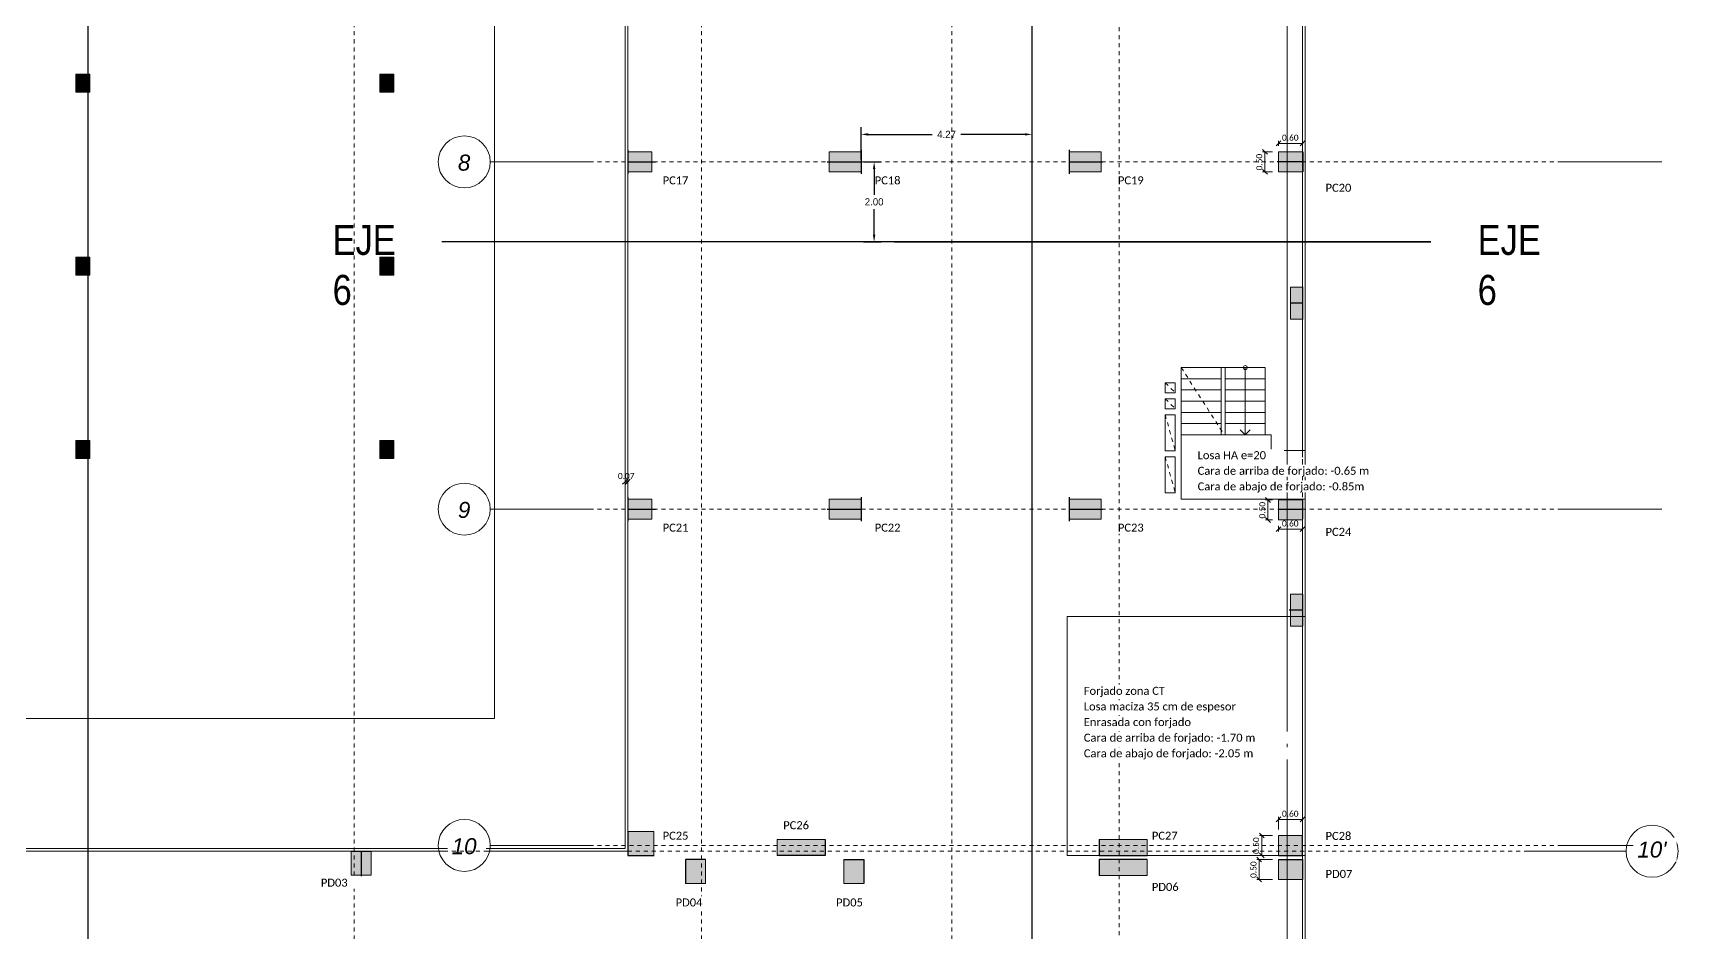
# Model space of a CAD drawing. Header units: millimetres. Extents: x -65 to 53, y -59 to 44.
# Drawn here: x 11.46 to 52.58, y -29.59 to -7.12 of the extents above; entities that cross this region are included whole.
import ezdxf

# ---------------------------------------------------------------- set-up
doc = ezdxf.new("R2010")
doc.units = ezdxf.units.MM
doc.linetypes.add('Trazo general', pattern=[0.001875, 0.00125, -0.000625])
for name, color, linetype, lineweight, true_color in [('0-AR-TXT-1', 5, 'Continuous', 5, 0x0000ff), ('0-AR-TXT-2', 1, 'Continuous', 5, 0xff0000), ('00-AUX-3', 7, 'Continuous', 25, 0xff8000), ('00-AUX-5', 5, 'Trazo general', 5, 0x0000ff), ('1-AR-PILARES-1', 7, 'Continuous', 5, 0xc0c0c0), ('CS-COTAS-2', 7, 'Continuous', 5, 0x544282), ('REJILLA-1', 7, 'Continuous', 5, 0x008080), ('REJILLA-2', 7, 'Trazo general', 5, 0x008080)]:
    doc.layers.add(name, color=color, linetype=linetype, lineweight=lineweight, true_color=true_color)
for name, color, linetype, lineweight in [('0-AUX', 7, 'Continuous', 5), ('00-AUX-1', 7, 'Trazo general', 5), ('00-AUX-2', 7, 'Continuous', 5), ('1-AR-ESCALERA', 7, 'Continuous', 5), ('1-AR-PILARES', 7, 'Continuous', 5), ('1-AR-VISTA', 7, 'Continuous', 5), ('CS-COTAS-100', 7, 'Continuous', 5)]:
    doc.layers.add(name, color=color, linetype=linetype, lineweight=lineweight)
doc.layers.add('EJES DE REPLANTEO', color=30, linetype='Continuous')
doc.styles.add('Arial_I', font='ariali.ttf', dxfattribs={"height": 0.4})
doc.styles.add('Calibri', font='calibri.ttf', dxfattribs={"height": 0.2})
doc.styles.add('Calibri_1', font='calibri.ttf', dxfattribs={"height": 0.15})
doc.styles.add('FS_Technic', font='technic_.ttf', dxfattribs={"height": 2.5})
doc.dimstyles.new('AIC_replanteo', dxfattribs={"dimscale": 0.3048, "dimtxt": 0.176602, "dimasz": 0.393701, "dimexe": 0.19685, "dimexo": 0.492126, "dimgap": 0.032808, "dimtad": 1, "dimrnd": 0.01, "dimzin": 0, "dimdsep": 46, "dimtxsty": 'Calibri_1', "dimblk1": 'OBLIQUE', "dimblk2": 'OBLIQUE', "dimsah": 1, "dimcen": 0.09, "dimazin": 0, "dimtfac": 1, "dimtdec": 4, "dimtix": 1, "dimtmove": 0, "dimatfit": 3, "dimfxl": 1, "dimtvp": 1, "dimtolj": 1, "dimtzin": 0, "dimarcsym": 2})
doc.dimstyles.get("Standard").update_dxf_attribs({"dimtxt": 0.18, "dimasz": 0.18, "dimexe": 0.18, "dimexo": 0.0625, "dimgap": 0.09, "dimtad": 0, "dimtih": 1, "dimtoh": 1, "dimdec": 4, "dimzin": 0, "dimdsep": 46, "dimtxsty": 'Standard', "dimcen": 0.09, "dimadec": 0, "dimazin": 0, "dimtfac": 1, "dimtdec": 4, "dimtofl": 0, "dimtmove": 0, "dimatfit": 3, "dimfxl": 1, "dimtolj": 1, "dimtzin": 0, "dimarcsym": 0})

# ---------------------------------------------------------------- blocks, each defined once
blk = doc.blocks.new('Rejilla - Extremo de rejilla-3554-Semi-sotano - forjado 02- STR')
at = {"layer": '0-AUX'}
blk.add_circle((0, 0), 0.0065, dxfattribs=at)
blk = doc.blocks.new('DIMBLOCK64-Semi-sotano - forjado 02- STR')
at = {"layer": 'CS-COTAS-100', "color": 187, "lineweight": 15, "true_color": 0x544282, "transparency": 16777216}
for p, q in [((42.59, -9.879), (42.65, -9.819)), ((43.19, -9.879), (43.25, -9.819)), ((42.59, -9.879), (42.53, -9.939)), ((43.19, -9.879), (43.13, -9.939))]:
    blk.add_line(p, q, dxfattribs=at)
at = {"layer": 'CS-COTAS-100', "color": 187, "true_color": 0x544282, "transparency": 16777216}
for p, q in [((42.59, -9.879), (42.59, -9.819)), ((43.19, -9.879), (43.19, -9.819)), ((42.59, -9.879), (43.19, -9.879)), ((42.59, -9.879), (42.59, -9.942)), ((43.19, -9.879), (43.19, -9.942))]:
    blk.add_line(p, q, dxfattribs=at)
at = {"layer": 'CS-COTAS-100', "color": 0, "transparency": 16777216, "insert": (42.677, -9.661), "char_height": 0.15, "width": 0.5107, "attachment_point": 1, "line_spacing_factor": 1.158048, "style": 'Calibri_1'}
blk.add_mtext('0.60', dxfattribs=at)
blk = doc.blocks.new('_Oblique')
at = {"color": 0, "linetype": 'ByBlock', "lineweight": -2}
blk.add_line((-0.5, -0.5), (0.5, 0.5), dxfattribs=at)
blk = doc.blocks.new('DIMBLOCK65-Semi-sotano - forjado 02- STR')
at = {"layer": 'CS-COTAS-100', "color": 187, "lineweight": 15, "true_color": 0x544282, "transparency": 16777216}
for p, q in [((42.252, -10.092), (42.192, -10.032)), ((42.252, -10.092), (42.312, -10.152)), ((42.252, -10.592), (42.192, -10.532)), ((42.252, -10.592), (42.312, -10.652))]:
    blk.add_line(p, q, dxfattribs=at)
at = {"layer": 'CS-COTAS-100', "color": 187, "true_color": 0x544282, "transparency": 16777216}
for p, q in [((42.252, -10.092), (42.192, -10.092)), ((42.252, -10.592), (42.252, -10.092)), ((42.252, -10.092), (42.44, -10.092)), ((42.252, -10.592), (42.192, -10.592)), ((42.252, -10.592), (42.44, -10.592))]:
    blk.add_line(p, q, dxfattribs=at)
at = {"layer": 'CS-COTAS-100', "color": 0, "transparency": 16777216, "insert": (42.034, -10.555), "char_height": 0.15, "width": 0.5107, "attachment_point": 1, "rotation": 90, "line_spacing_factor": 1.158048, "style": 'Calibri_1'}
blk.add_mtext('0.50', dxfattribs=at)
blk = doc.blocks.new('DIMBLOCK68-Semi-sotano - forjado 02- STR')
at = {"layer": 'CS-COTAS-100', "color": 187, "lineweight": 15, "true_color": 0x544282, "transparency": 16777216}
for p, q in [((26.26, -18.336), (26.2, -18.396)), ((26.26, -18.336), (26.32, -18.276)), ((26.33, -18.336), (26.27, -18.396)), ((26.33, -18.336), (26.39, -18.276))]:
    blk.add_line(p, q, dxfattribs=at)
at = {"layer": 'CS-COTAS-100', "color": 187, "true_color": 0x544282, "transparency": 16777216}
for p, q in [((26.26, -18.336), (26.26, -18.276)), ((26.26, -18.336), (26.33, -18.336)), ((26.26, -18.336), (26.26, -18.401)), ((26.33, -18.336), (26.33, -18.276)), ((26.33, -18.336), (26.33, -18.622))]:
    blk.add_line(p, q, dxfattribs=at)
at = {"layer": 'CS-COTAS-100', "color": 0, "transparency": 16777216, "insert": (26.082, -18.118), "char_height": 0.15, "width": 0.5107, "attachment_point": 1, "line_spacing_factor": 1.158048, "style": 'Calibri_1'}
blk.add_mtext('0.07', dxfattribs=at)
blk = doc.blocks.new('DIMBLOCK69-Semi-sotano - forjado 02- STR')
at = {"layer": 'CS-COTAS-100', "color": 187, "lineweight": 15, "true_color": 0x544282, "transparency": 16777216}
for p, q in [((42.59, -19.523), (42.53, -19.583)), ((42.59, -19.523), (42.65, -19.463)), ((43.19, -19.523), (43.13, -19.583)), ((43.19, -19.523), (43.25, -19.463))]:
    blk.add_line(p, q, dxfattribs=at)
at = {"layer": 'CS-COTAS-100', "color": 187, "true_color": 0x544282, "transparency": 16777216}
for p, q in [((42.59, -19.523), (42.59, -19.442)), ((42.59, -19.523), (43.19, -19.523)), ((42.59, -19.523), (42.59, -19.583)), ((43.19, -19.523), (43.19, -19.463)), ((43.19, -19.523), (43.19, -19.588))]:
    blk.add_line(p, q, dxfattribs=at)
at = {"layer": 'CS-COTAS-100', "color": 0, "transparency": 16777216, "insert": (42.677, -19.305), "char_height": 0.15, "width": 0.5107, "attachment_point": 1, "line_spacing_factor": 1.158048, "style": 'Calibri_1'}
blk.add_mtext('0.60', dxfattribs=at)
blk = doc.blocks.new('DIMBLOCK70-Semi-sotano - forjado 02- STR')
at = {"layer": 'CS-COTAS-100', "color": 187, "lineweight": 15, "true_color": 0x544282, "transparency": 16777216}
for p, q in [((42.328, -18.792), (42.268, -18.732)), ((42.328, -18.792), (42.388, -18.852)), ((42.328, -19.292), (42.268, -19.232)), ((42.328, -19.292), (42.388, -19.352))]:
    blk.add_line(p, q, dxfattribs=at)
at = {"layer": 'CS-COTAS-100', "color": 187, "true_color": 0x544282, "transparency": 16777216}
for p, q in [((42.328, -18.792), (42.268, -18.792)), ((42.328, -18.792), (42.328, -19.292)), ((42.328, -18.792), (42.44, -18.792)), ((42.328, -19.292), (42.268, -19.292)), ((42.328, -19.292), (42.44, -19.292))]:
    blk.add_line(p, q, dxfattribs=at)
at = {"layer": 'CS-COTAS-100', "color": 0, "transparency": 16777216, "insert": (42.11, -19.255), "char_height": 0.15, "width": 0.5107, "attachment_point": 1, "rotation": 90, "line_spacing_factor": 1.158048, "style": 'Calibri_1'}
blk.add_mtext('0.50', dxfattribs=at)
blk = doc.blocks.new('DIMBLOCK71-Semi-sotano - forjado 02- STR')
at = {"layer": 'CS-COTAS-100', "color": 187, "lineweight": 15, "true_color": 0x544282, "transparency": 16777216}
for p, q in [((42.59, -26.776), (42.65, -26.716)), ((43.19, -26.776), (43.25, -26.716)), ((42.59, -26.776), (42.53, -26.836)), ((43.19, -26.776), (43.13, -26.836))]:
    blk.add_line(p, q, dxfattribs=at)
at = {"layer": 'CS-COTAS-100', "color": 187, "true_color": 0x544282, "transparency": 16777216}
for p, q in [((42.59, -26.776), (42.59, -26.716)), ((43.19, -26.776), (43.19, -26.716)), ((42.59, -26.776), (43.19, -26.776)), ((42.59, -26.776), (42.59, -27.027)), ((43.19, -26.776), (43.19, -26.842))]:
    blk.add_line(p, q, dxfattribs=at)
at = {"layer": 'CS-COTAS-100', "color": 0, "transparency": 16777216, "insert": (42.677, -26.559), "char_height": 0.15, "width": 0.5107, "attachment_point": 1, "line_spacing_factor": 1.158048, "style": 'Calibri_1'}
blk.add_mtext('0.60', dxfattribs=at)
blk = doc.blocks.new('DIMBLOCK72-Semi-sotano - forjado 02- STR')
at = {"layer": 'CS-COTAS-100', "color": 187, "lineweight": 15, "true_color": 0x544282, "transparency": 16777216}
for p, q in [((42.174, -27.177), (42.114, -27.117)), ((42.174, -27.177), (42.234, -27.237)), ((42.174, -27.677), (42.114, -27.617)), ((42.174, -27.677), (42.234, -27.737))]:
    blk.add_line(p, q, dxfattribs=at)
at = {"layer": 'CS-COTAS-100', "color": 187, "true_color": 0x544282, "transparency": 16777216}
for p, q in [((42.174, -27.177), (42.114, -27.177)), ((42.174, -27.177), (42.174, -27.677)), ((42.174, -27.177), (42.44, -27.177)), ((42.174, -27.677), (42.114, -27.677)), ((42.174, -27.677), (42.44, -27.677))]:
    blk.add_line(p, q, dxfattribs=at)
at = {"layer": 'CS-COTAS-100', "color": 0, "transparency": 16777216, "insert": (41.956, -27.64), "char_height": 0.15, "width": 0.5107, "attachment_point": 1, "rotation": 90, "line_spacing_factor": 1.158048, "style": 'Calibri_1'}
blk.add_mtext('0.50', dxfattribs=at)
blk = doc.blocks.new('DIMBLOCK75-Semi-sotano - forjado 02- STR')
at = {"layer": 'CS-COTAS-100', "color": 187, "lineweight": 15, "true_color": 0x544282, "transparency": 16777216}
for p, q in [((42.107, -27.777), (42.047, -27.717)), ((42.107, -27.777), (42.167, -27.837)), ((42.107, -28.277), (42.047, -28.217)), ((42.107, -28.277), (42.167, -28.337))]:
    blk.add_line(p, q, dxfattribs=at)
at = {"layer": 'CS-COTAS-100', "color": 187, "true_color": 0x544282, "transparency": 16777216}
for p, q in [((42.107, -27.777), (42.047, -27.777)), ((42.107, -27.777), (42.107, -28.277)), ((42.107, -27.777), (42.44, -27.777)), ((42.107, -28.277), (42.047, -28.277)), ((42.107, -28.277), (42.44, -28.277))]:
    blk.add_line(p, q, dxfattribs=at)
at = {"layer": 'CS-COTAS-100', "color": 0, "transparency": 16777216, "insert": (41.89, -28.24), "char_height": 0.15, "width": 0.5107, "attachment_point": 1, "rotation": 90, "line_spacing_factor": 1.158048, "style": 'Calibri_1'}
blk.add_mtext('0.50', dxfattribs=at)
blk = doc.blocks.new('zw$7473')
at = {"layer": 'EJES DE REPLANTEO'}
for p, q in [((-6.648, -79.782), (-6.648, 15.611)), ((16.942, -79.782), (16.942, -26.497)), ((26.908, -37.17), (2.19, -37.17)), ((13.508, -37.17), (26.908, -37.17))]:
    blk.add_line(p, q, dxfattribs=at)
at = {"layer": 'EJES DE REPLANTEO', "char_height": 0.75, "width": 0.268, "attachment_point": 1, "style": 'FS_Technic'}
for insert in [(-0.537, -36.745), (28.079, -36.745)]:
    blk.add_mtext('EJE 6', dxfattribs=dict(at, insert=insert))
blk = doc.blocks.new('*D108')
at = {"color": 0, "lineweight": -2}
for p, q in [((32.16, -10.28), (32.16, -9.475)), ((32.34, -9.655), (33.936, -9.655)), ((36.252, -9.655), (34.656, -9.655)), ((36.432, -10.28), (36.432, -9.475))]:
    blk.add_line(p, q, dxfattribs=at)
at = {"color": 0}
for points in [[(32.34, -9.625), (32.34, -9.685), (32.16, -9.655)], [(36.252, -9.685), (36.252, -9.625), (36.432, -9.655)]]:
    blk.add_solid(points, dxfattribs=at)
at = {"layer": 'Defpoints', "color": 0}
for p in [(36.432, -9.655), (32.16, -10.342), (36.432, -10.342)]:
    blk.add_point(p, dxfattribs=at)
at = {"color": 0, "insert": (34.296, -9.655), "char_height": 0.18, "attachment_point": 5}
blk.add_mtext('\\A1;4.27', dxfattribs=at)
blk = doc.blocks.new('*D109')
at = {"color": 0, "lineweight": -2}
for p, q in [((32.223, -10.342), (32.665, -10.342)), ((32.485, -10.522), (32.485, -11.162)), ((32.485, -12.162), (32.485, -11.522)), ((32.223, -12.342), (32.665, -12.342))]:
    blk.add_line(p, q, dxfattribs=at)
at = {"color": 0}
for points in [[(32.515, -10.522), (32.455, -10.522), (32.485, -10.342)], [(32.455, -12.162), (32.515, -12.162), (32.485, -12.342)]]:
    blk.add_solid(points, dxfattribs=at)
at = {"layer": 'Defpoints', "color": 0}
for p in [(32.16, -10.342), (32.16, -12.342), (32.485, -12.342)]:
    blk.add_point(p, dxfattribs=at)
at = {"color": 0, "insert": (32.485, -11.342), "char_height": 0.18, "attachment_point": 5}
blk.add_mtext('\\A1;2.00', dxfattribs=at)

msp = doc.modelspace()

# ---------------------------------------------------------------- hatches: boundary and pattern name
at = {"layer": '1-AR-PILARES-1'}
for points in [[(12.885, -8.602), (12.885, -8.152), (12.535, -8.152), (12.535, -8.602)], [(20.485, -8.602), (20.485, -8.152), (20.135, -8.152), (20.135, -8.602)], [(26.33, -10.592), (26.93, -10.592), (26.93, -10.092), (26.33, -10.092)], [(32.16, -10.592), (32.16, -10.092), (31.36, -10.092), (31.36, -10.592)], [(37.36, -10.592), (38.16, -10.592), (38.16, -10.092), (37.36, -10.092)], [(42.59, -10.592), (43.19, -10.592), (43.19, -10.092), (42.59, -10.092)], [(12.535, -13.177), (12.885, -13.177), (12.885, -12.727), (12.535, -12.727)], [(20.135, -13.177), (20.485, -13.177), (20.485, -12.727), (20.135, -12.727)], [(42.89, -14.273), (43.19, -14.273), (43.19, -13.473), (42.89, -13.473)], [(12.535, -17.752), (12.885, -17.752), (12.885, -17.302), (12.535, -17.302)], [(20.135, -17.752), (20.485, -17.752), (20.485, -17.302), (20.135, -17.302)], [(26.93, -19.272), (26.93, -18.772), (26.33, -18.772), (26.33, -19.272)], [(32.16, -19.272), (32.16, -18.772), (31.36, -18.772), (31.36, -19.272)], [(37.36, -19.272), (38.16, -19.272), (38.16, -18.772), (37.36, -18.772)], [(42.59, -19.292), (43.19, -19.292), (43.19, -18.792), (42.59, -18.792)], [(42.89, -21.947), (43.19, -21.947), (43.19, -21.147), (42.89, -21.147)], [(26.33, -27.677), (26.98, -27.677), (26.98, -27.077), (26.33, -27.077)], [(31.26, -27.677), (31.26, -27.277), (30.06, -27.277), (30.06, -27.677)], [(39.31, -27.677), (39.31, -27.277), (38.11, -27.277), (38.11, -27.677), (38.458, -27.677)], [(42.59, -27.677), (43.19, -27.677), (43.19, -27.177), (42.59, -27.177)], [(19.42, -28.172), (19.92, -28.172), (19.92, -27.572), (19.42, -27.572)], [(28.27, -28.377), (28.27, -27.777), (27.77, -27.777), (27.77, -28.377), (28.125, -28.377)], [(32.225, -28.377), (32.225, -27.777), (31.725, -27.777), (31.725, -28.377)], [(39.31, -28.177), (39.31, -27.777), (38.11, -27.777), (38.11, -28.177), (38.458, -28.177)], [(42.59, -28.277), (43.19, -28.277), (43.19, -27.777), (42.59, -27.777)]]:
    msp.add_hatch(color=256, dxfattribs=at).paths.add_polyline_path(points)

# ---------------------------------------------------------------- linework, layer by layer
at = {"layer": '0-AUX'}
for p, q in [((41.76, -15.482), (41.76, -15.762)), ((41.76, -15.762), (41.76, -16.042)), ((41.76, -16.042), (41.76, -16.322)), ((41.76, -16.322), (41.76, -16.602)), ((41.76, -16.602), (41.76, -16.882)), ((41.76, -17.162), (41.635, -17.037)), ((41.76, -16.882), (41.76, -17.162)), ((41.76, -17.162), (41.885, -17.037))]:
    msp.add_line(p, q, dxfattribs=at)
msp.add_circle((41.76, -15.482), 0.05, dxfattribs=at)
at = {"layer": '00-AUX-1'}
for p, q in [((40.16, -15.482), (41.232, -17.162)), ((39.76, -15.862), (40.01, -16.112)), ((39.76, -16.262), (40.01, -16.512)), ((39.76, -16.662), (40.01, -17.562)), ((39.76, -17.712), (40.01, -18.612))]:
    msp.add_line(p, q, dxfattribs=at)
at = {"layer": '00-AUX-2'}
for p, q in [((43.26, 35.978), (43.26, -52.842)), ((42.81, 35.528), (42.81, -52.392)), ((37.31, -21.707), (37.31, -27.677)), ((43.26, -21.707), (37.31, -21.707)), ((43.26, -27.677), (43.26, -21.707)), ((37.31, -27.677), (43.26, -27.677))]:
    msp.add_line(p, q, dxfattribs=at)
at = {"layer": '00-AUX-3'}
for p, q in [((26.33, -10.042), (26.33, -10.642)), ((32.16, -10.042), (32.16, -10.642)), ((37.36, -10.042), (37.36, -10.642)), ((43.2, -10.092), (43.2, -10.592)), ((26.33, -10.342), (27.02, -10.342)), ((31.31, -10.342), (32.16, -10.342)), ((37.36, -10.342), (38.2, -10.342)), ((43.2, -10.342), (42.555, -10.342)), ((43.19, -13.462), (43.19, -14.282)), ((43.19, -13.872), (42.89, -13.872)), ((26.33, -18.722), (26.33, -19.322)), ((32.16, -18.722), (32.16, -19.322)), ((37.36, -18.722), (37.36, -19.322)), ((43.19, -18.772), (43.19, -19.272)), ((26.33, -19.022), (27.02, -19.022)), ((31.31, -19.022), (32.16, -19.022)), ((37.36, -19.022), (38.2, -19.022)), ((42.6, -19.022), (43.19, -19.022)), ((43.19, -21.147), (43.19, -21.947)), ((43.19, -21.547), (42.86, -21.547)), ((26.33, -27.077), (26.33, -27.677)), ((31.26, -27.277), (31.26, -27.677)), ((38.11, -27.277), (38.11, -27.677)), ((43.19, -27.677), (43.19, -27.177)), ((19.42, -27.572), (19.92, -27.572)), ((19.67, -27.572), (19.67, -28.192)), ((26.33, -27.677), (26.99, -27.677)), ((28.27, -27.777), (27.77, -27.777)), ((27.77, -27.777), (27.77, -28.377)), ((31.26, -27.677), (30.06, -27.677)), ((31.725, -27.777), (32.225, -27.777)), ((31.725, -27.777), (32.225, -27.777)), ((32.225, -27.777), (32.225, -28.377)), ((38.11, -27.677), (39.31, -27.677)), ((39.31, -27.777), (38.11, -27.777)), ((38.11, -27.777), (38.11, -28.177)), ((42.59, -27.677), (43.19, -27.677)), ((42.59, -27.777), (43.19, -27.777)), ((43.19, -27.777), (43.19, -28.277))]:
    msp.add_line(p, q, dxfattribs=at)
at = {"layer": '00-AUX-5'}
for p, q in [((43.19, 35.978), (43.19, -52.842)), ((43.26, 35.978), (43.26, -52.842)), ((26.26, -27.412), (26.26, 18.978)), ((26.33, -27.412), (26.33, 18.978)), ((-32.56, -27.502), (26.26, -27.502)), ((-32.56, -27.572), (26.26, -27.572))]:
    msp.add_line(p, q, dxfattribs=at)
at = {"layer": '1-AR-ESCALERA'}
for p, q in [((40.16, -15.482), (41.16, -15.482)), ((40.16, -17.722), (40.16, -15.482)), ((41.16, -17.162), (41.16, -15.482)), ((42.26, -15.482), (41.26, -15.482)), ((41.26, -15.482), (41.26, -17.162)), ((42.26, -15.482), (41.26, -15.482)), ((42.26, -15.482), (42.26, -17.162)), ((40.16, -15.762), (41.16, -15.762)), ((42.26, -15.762), (41.26, -15.762)), ((40.16, -16.042), (41.16, -16.042)), ((40.16, -16.322), (41.16, -16.322)), ((42.26, -16.042), (41.26, -16.042)), ((42.26, -16.322), (41.26, -16.322)), ((40.16, -16.602), (41.16, -16.602)), ((42.26, -16.602), (41.26, -16.602)), ((40.16, -16.882), (41.16, -16.882)), ((42.26, -16.882), (41.26, -16.882)), ((42.26, -17.162), (41.26, -17.162)), ((40.16, -17.722), (40.16, -18.772))]:
    msp.add_line(p, q, dxfattribs=at)
at = {"layer": '1-AR-PILARES'}
for p, q in [((12.535, -8.152), (12.535, -8.602)), ((12.885, -8.152), (12.535, -8.152)), ((12.885, -8.602), (12.885, -8.152)), ((20.135, -8.152), (20.135, -8.602)), ((20.485, -8.152), (20.135, -8.152)), ((20.485, -8.602), (20.485, -8.152)), ((12.535, -8.602), (12.885, -8.602)), ((20.135, -8.602), (20.485, -8.602)), ((26.93, -10.092), (26.33, -10.092)), ((26.33, -10.092), (26.33, -10.592)), ((26.93, -10.592), (26.93, -10.092)), ((32.16, -10.092), (31.36, -10.092)), ((31.36, -10.092), (31.36, -10.592)), ((32.16, -10.592), (32.16, -10.092)), ((38.16, -10.092), (37.36, -10.092)), ((37.36, -10.092), (37.36, -10.592)), ((38.16, -10.592), (38.16, -10.092)), ((43.19, -10.092), (42.59, -10.092)), ((42.59, -10.092), (42.59, -10.592)), ((43.19, -10.592), (43.19, -10.092)), ((26.33, -10.592), (26.93, -10.592)), ((31.36, -10.592), (32.16, -10.592)), ((37.36, -10.592), (38.16, -10.592)), ((42.59, -10.592), (43.19, -10.592)), ((12.535, -12.727), (12.535, -13.177)), ((12.885, -12.727), (12.535, -12.727)), ((12.885, -13.177), (12.885, -12.727)), ((20.135, -12.727), (20.135, -13.177)), ((20.485, -12.727), (20.135, -12.727)), ((20.485, -13.177), (20.485, -12.727)), ((12.535, -13.177), (12.885, -13.177)), ((20.135, -13.177), (20.485, -13.177)), ((43.19, -13.473), (42.89, -13.473)), ((42.89, -13.473), (42.89, -14.273)), ((43.19, -14.273), (43.19, -13.473)), ((42.89, -14.273), (43.19, -14.273)), ((12.535, -17.302), (12.535, -17.752)), ((12.885, -17.302), (12.535, -17.302)), ((12.885, -17.752), (12.885, -17.302)), ((20.135, -17.302), (20.135, -17.752)), ((20.485, -17.302), (20.135, -17.302)), ((20.485, -17.752), (20.485, -17.302)), ((12.535, -17.752), (12.885, -17.752)), ((20.135, -17.752), (20.485, -17.752)), ((26.33, -18.772), (26.33, -19.272)), ((26.93, -18.772), (26.33, -18.772)), ((26.93, -19.272), (26.93, -18.772)), ((32.16, -18.772), (31.36, -18.772)), ((31.36, -18.772), (31.36, -19.272)), ((32.16, -19.272), (32.16, -18.772)), ((38.16, -18.772), (37.36, -18.772)), ((37.36, -18.772), (37.36, -19.272)), ((38.16, -19.272), (38.16, -18.772)), ((43.19, -18.792), (42.59, -18.792)), ((42.59, -18.792), (42.59, -19.292)), ((43.19, -19.292), (43.19, -18.792)), ((26.33, -19.272), (26.93, -19.272)), ((31.36, -19.272), (32.16, -19.272)), ((37.36, -19.272), (38.16, -19.272)), ((42.59, -19.292), (43.19, -19.292)), ((43.19, -21.147), (42.89, -21.147)), ((42.89, -21.147), (42.89, -21.947)), ((43.19, -21.947), (43.19, -21.147)), ((42.89, -21.947), (43.19, -21.947)), ((26.33, -27.077), (26.33, -27.677)), ((26.98, -27.077), (26.33, -27.077)), ((26.98, -27.677), (26.98, -27.077)), ((31.26, -27.277), (30.06, -27.277)), ((30.06, -27.277), (30.06, -27.677)), ((31.26, -27.677), (31.26, -27.277)), ((39.31, -27.277), (38.11, -27.277)), ((38.11, -27.277), (38.11, -27.677)), ((39.31, -27.677), (39.31, -27.277)), ((43.19, -27.177), (42.59, -27.177)), ((42.59, -27.177), (42.59, -27.677)), ((43.19, -27.677), (43.19, -27.177)), ((19.92, -27.572), (19.42, -27.572)), ((19.42, -27.572), (19.42, -28.172)), ((19.92, -28.172), (19.92, -27.572)), ((26.33, -27.677), (26.98, -27.677)), ((28.27, -27.777), (27.77, -27.777)), ((27.77, -27.777), (27.77, -28.377)), ((28.27, -28.377), (28.27, -27.777)), ((30.06, -27.677), (31.26, -27.677)), ((32.225, -27.777), (31.725, -27.777)), ((31.725, -27.777), (31.725, -28.377)), ((32.225, -28.377), (32.225, -27.777)), ((38.11, -27.677), (39.31, -27.677)), ((39.31, -27.777), (38.11, -27.777)), ((38.11, -27.777), (38.11, -28.177)), ((39.31, -28.177), (39.31, -27.777)), ((42.59, -27.677), (43.19, -27.677)), ((43.19, -27.777), (42.59, -27.777)), ((42.59, -27.777), (42.59, -28.277)), ((43.19, -28.277), (43.19, -27.777)), ((19.42, -28.172), (19.92, -28.172)), ((38.11, -28.177), (39.31, -28.177)), ((42.59, -28.277), (43.19, -28.277)), ((27.77, -28.377), (28.27, -28.377)), ((31.725, -28.377), (32.225, -28.377))]:
    msp.add_line(p, q, dxfattribs=at)
at = {"layer": '1-AR-VISTA'}
for p, q in [((23, 19.153), (23, -24.252)), ((26.26, -27.502), (26.26, 19.153)), ((26.33, -4.512), (26.33, -10.092)), ((43.19, -10.092), (43.19, -4.512)), ((26.33, -10.592), (26.33, -18.772)), ((43.19, -13.473), (43.19, -10.592)), ((43.19, -17.557), (43.19, -14.273)), ((40.16, -18.772), (40.16, -15.482)), ((40.16, -15.482), (41.26, -15.482)), ((39.76, -16.112), (39.76, -15.862)), ((39.76, -15.862), (40.01, -15.862)), ((40.01, -15.862), (40.01, -16.112)), ((40.01, -16.112), (39.76, -16.112)), ((39.76, -16.512), (39.76, -16.262)), ((39.76, -16.262), (40.01, -16.262)), ((40.01, -16.262), (40.01, -16.512)), ((40.01, -16.512), (39.76, -16.512)), ((39.76, -17.562), (39.76, -16.662)), ((39.76, -16.662), (40.01, -16.662)), ((40.01, -16.662), (40.01, -17.562)), ((42.41, -17.162), (40.16, -17.162)), ((40.16, -17.162), (40.16, -18.772)), ((42.41, -17.557), (42.41, -17.162)), ((40.01, -17.562), (39.76, -17.562)), ((43.26, -17.557), (42.41, -17.557)), ((43.26, -18.772), (43.26, -17.557)), ((39.76, -18.612), (39.76, -17.712)), ((39.76, -17.712), (40.01, -17.712)), ((40.01, -17.712), (40.01, -18.612)), ((40.01, -18.612), (39.76, -18.612)), ((40.16, -18.772), (43.26, -18.772)), ((43.19, -18.792), (43.19, -18.772)), ((26.33, -19.272), (26.33, -27.077)), ((43.19, -21.147), (43.19, -19.292)), ((43.19, -27.177), (43.19, -21.947)), ((23, -24.252), (-32.52, -24.252)), ((-32.16, -27.502), (26.26, -27.502)), ((19.42, -27.572), (11.24, -27.572)), ((26.33, -27.572), (19.92, -27.572)), ((43.19, -27.777), (43.19, -27.677)), ((43.19, -31.603), (43.19, -28.277))]:
    msp.add_line(p, q, dxfattribs=at)
at = {"layer": 'REJILLA-1'}
for p, q in [((25.392, -10.342), (22.892, -10.342)), ((52.17, -10.342), (49.67, -10.342)), ((25.392, -19.022), (22.892, -19.022)), ((52.17, -19.022), (49.67, -19.022)), ((52.17, -27.427), (49.67, -27.427))]:
    msp.add_line(p, q, dxfattribs=at)
at = {"layer": 'REJILLA-2'}
for p, q in [((19.49, -55.779), (19.49, 40.6)), ((28.17, -55.779), (28.17, 40.6)), ((34.43, -55.779), (34.43, 40.6)), ((38.61, -55.472), (38.61, 40.6)), ((43.19, -55.472), (43.19, 40.6)), ((49.67, -10.342), (25.392, -10.342)), ((49.67, -19.022), (25.392, -19.022)), ((49.67, -27.427), (25.392, -27.427))]:
    msp.add_line(p, q, dxfattribs=at)

# ---------------------------------------------------------------- block references
at = {"layer": '0-AUX', "xscale": 99.99999999999993, "yscale": 99.99999999999993, "zscale": 99.99999999999993}
for p, rotation in [((22.242, -10.342), 90.00000000000057), ((22.242, -19.022), 90.00000000000057), ((22.242, -27.427), 90.00000000000057), ((51.927, -27.572), 269.9999999999994)]:
    msp.add_blockref('Rejilla - Extremo de rejilla-3554-Semi-sotano - forjado 02- STR', p, dxfattribs=dict(at, rotation=rotation))

# ---------------------------------------------------------------- texts
at = {"layer": '0-AR-TXT-1', "char_height": 0.2, "attachment_point": 1, "style": 'Calibri', "bg_fill": 3, "box_fill_scale": 1.25, "bg_fill_color": 256, "bg_fill_true_color": 13158600, "bg_fill_transparency": 0}
for s, insert, width in [('PC18', (32.501, -10.704), 0.79367), ('PC20', (43.767, -10.889), 0.79367), ('PC22', (32.501, -19.384), 0.79367), ('PC24', (43.767, -19.489), 0.79367), ('PD07', (43.767, -28.039), 0.82574), ('PD05', (31.535, -28.752), 0.82574)]:
    msp.add_mtext(s, dxfattribs=dict(at, insert=insert, width=width))

# ---------------------------------------------------------------- dimensions: what is measured, and where the dimension line sits
dim = msp.add_linear_dim(base=(36.432, -9.655), p1=(32.16, -10.342), p2=(36.432, -10.342), dimstyle='Standard', override={"dimdec": 2, "dimarcsym": 2})
dim.commit()
dim.dimension.update_dxf_attribs({"geometry": '*D108', "text_midpoint": (34.296, -9.655)})
at = {"layer": 'CS-COTAS-2'}
for base, p1, p2, override, picture, middle in [((43.19, -9.879), (42.59, -10.092), (43.19, -10.092), {"dimpost": '<>', "dimfxl": 0.6}, 'DIMBLOCK64-Semi-sotano - forjado 02- STR', (42.89, -9.792)), ((26.33, -18.336), (26.26, -18.251), (26.33, -18.772), {"dimpost": '<>', "dimfxl": 0.525736}, 'DIMBLOCK68-Semi-sotano - forjado 02- STR', (26.295, -18.249)), ((43.19, -19.523), (42.59, -19.292), (43.19, -19.438), {"dimpost": '<>', "dimfxl": 0.617441}, 'DIMBLOCK69-Semi-sotano - forjado 02- STR', (42.89, -19.436)), ((43.19, -26.776), (42.59, -27.177), (43.19, -26.692), {"dimpost": '<>', "dimfxl": 0.771792}, 'DIMBLOCK71-Semi-sotano - forjado 02- STR', (42.89, -26.69))]:
    dim = msp.add_linear_dim(base=base, p1=p1, p2=p2, dimstyle='AIC_replanteo', override=override, dxfattribs=at)
    dim.commit()
    dim.dimension.update_dxf_attribs({"geometry": picture, "text_midpoint": middle})
for base, p1, p2, picture, middle in [((42.252, -10.092), (42.59, -10.592), (42.59, -10.092), 'DIMBLOCK65-Semi-sotano - forjado 02- STR', (42.165, -10.342)), ((42.328, -19.292), (42.59, -18.792), (42.59, -19.292), 'DIMBLOCK70-Semi-sotano - forjado 02- STR', (42.242, -19.042)), ((42.174, -27.677), (42.59, -27.177), (42.59, -27.677), 'DIMBLOCK72-Semi-sotano - forjado 02- STR', (42.087, -27.427)), ((42.107, -28.277), (42.59, -27.777), (42.59, -28.277), 'DIMBLOCK75-Semi-sotano - forjado 02- STR', (42.021, -28.027))]:
    dim = msp.add_linear_dim(base=base, p1=p1, p2=p2, angle=90, dimstyle='AIC_replanteo', override={"dimpost": '<>', "dimfxl": 0.5}, dxfattribs=at)
    dim.commit()
    dim.dimension.update_dxf_attribs({"geometry": picture, "text_midpoint": middle})

# ---------------------------------------------------------------- next in the draw order: texts
at = {"layer": '0-AR-TXT-1', "char_height": 0.2, "attachment_point": 1, "style": 'Calibri', "bg_fill": 3, "box_fill_scale": 1.25, "bg_fill_color": 256, "bg_fill_true_color": 13158600, "bg_fill_transparency": 0}
for s, insert, width in [('PC17', (27.201, -10.704), 0.79367), ('PC19', (38.578, -10.704), 0.79367), ('PC21', (27.201, -19.384), 0.79367), ('PC23', (38.578, -19.384), 0.79367), ('PC25', (27.201, -27.084), 0.79367), ('PC26', (30.214, -26.822), 0.79367), ('PC27', (39.426, -27.084), 0.79367), ('PC28', (43.767, -27.089), 0.79367), ('PD03', (18.659, -28.258), 0.82574), ('PD06', (39.426, -28.364), 0.82574), ('PD04', (27.525, -28.752), 0.82574)]:
    msp.add_mtext(s, dxfattribs=dict(at, insert=insert, width=width))
at = {"layer": '0-AR-TXT-2', "char_height": 0.2, "attachment_point": 1, "style": 'Calibri', "bg_fill": 3, "box_fill_scale": 1.25, "bg_fill_color": 256, "bg_fill_true_color": 13158600, "bg_fill_transparency": 0}
for s, insert, width in [('Losa HA e=20', (40.57, -17.573), 2.10844), ('Forjado zona CT', (37.725, -23.463), 2.49325)]:
    msp.add_mtext(s, dxfattribs=dict(at, insert=insert, width=width))
at = {"layer": '0-AUX', "char_height": 0.4, "attachment_point": 1, "style": 'Arial_I', "bg_fill": 3, "box_fill_scale": 1.25, "bg_fill_color": 256, "bg_fill_true_color": 13158600, "bg_fill_transparency": 0}
for s, insert, width in [('\\fArial|b0|i1|c0|p34|;8', (22.083, -10.161), 0.37679), ('\\fArial|b0|i1|c0|p34|;9', (22.083, -18.841), 0.37679), ('10', (21.928, -27.246), 0.75359), ("10'", (51.559, -27.329), 0.88186)]:
    msp.add_mtext(s, dxfattribs=dict(at, insert=insert, width=width))

# ---------------------------------------------------------------- next in the draw order: dimensions: what is measured, and where the dimension line sits
dim = msp.add_linear_dim(base=(32.485, -12.342), p1=(32.16, -10.342), p2=(32.16, -12.342), angle=90, dimstyle='Standard', override={"dimdec": 2, "dimarcsym": 2})
dim.commit()
dim.dimension.update_dxf_attribs({"geometry": '*D109', "text_midpoint": (32.485, -11.342)})

# ---------------------------------------------------------------- next in the draw order: linework, layer by layer
at = {"layer": 'REJILLA-1'}
for p, q in [((25.392, -27.427), (22.892, -27.427)), ((48.777, -27.572), (51.277, -27.572))]:
    msp.add_line(p, q, dxfattribs=at)
at = {"layer": 'REJILLA-2'}
msp.add_line((-33.27, -27.572), (48.777, -27.572), dxfattribs=at)

# ---------------------------------------------------------------- next in the draw order: texts
at = {"layer": '0-AR-TXT-2', "char_height": 0.2, "attachment_point": 1, "style": 'Calibri', "bg_fill": 3, "box_fill_scale": 1.25, "bg_fill_color": 256, "bg_fill_true_color": 13158600, "bg_fill_transparency": 0}
for s, insert, width in [('Cara de arriba de forjado: -0.65 m ', (40.57, -17.963), 5.37932), ('Losa maciza 35 cm de espesor', (37.725, -23.853), 4.68185)]:
    msp.add_mtext(s, dxfattribs=dict(at, insert=insert, width=width))

# ---------------------------------------------------------------- next in the draw order: texts
for s, insert, width in [('Cara de abajo de forjado: -0.85m ', (40.57, -18.353), 5.21899), ('Enrasada con forjado', (37.725, -24.244), 3.29494)]:
    msp.add_mtext(s, dxfattribs=dict(at, insert=insert, width=width))

# ---------------------------------------------------------------- next in the draw order: texts
at = {"layer": '0-AR-TXT-2', "insert": (37.725, -24.634), "char_height": 0.2, "width": 5.36329, "attachment_point": 1, "style": 'Calibri', "bg_fill": 3, "box_fill_scale": 1.25, "bg_fill_color": 256, "bg_fill_true_color": 13158600, "bg_fill_transparency": 0}
msp.add_mtext('Cara de arriba de forjado: -1.70 m ', dxfattribs=at)

# ---------------------------------------------------------------- next in the draw order: texts
at = {"layer": '0-AR-TXT-2', "insert": (37.725, -25.024), "char_height": 0.2, "width": 5.21899, "attachment_point": 1, "style": 'Calibri', "bg_fill": 3, "box_fill_scale": 1.25, "bg_fill_color": 256, "bg_fill_true_color": 13158600, "bg_fill_transparency": 0}
msp.add_mtext('Cara de abajo de forjado: -2.05 m', dxfattribs=at)

# ---------------------------------------------------------------- next in the draw order: block references
msp.add_blockref('zw$7473', (19.49, 24.828))

doc.saveas('drawing.dxf')
